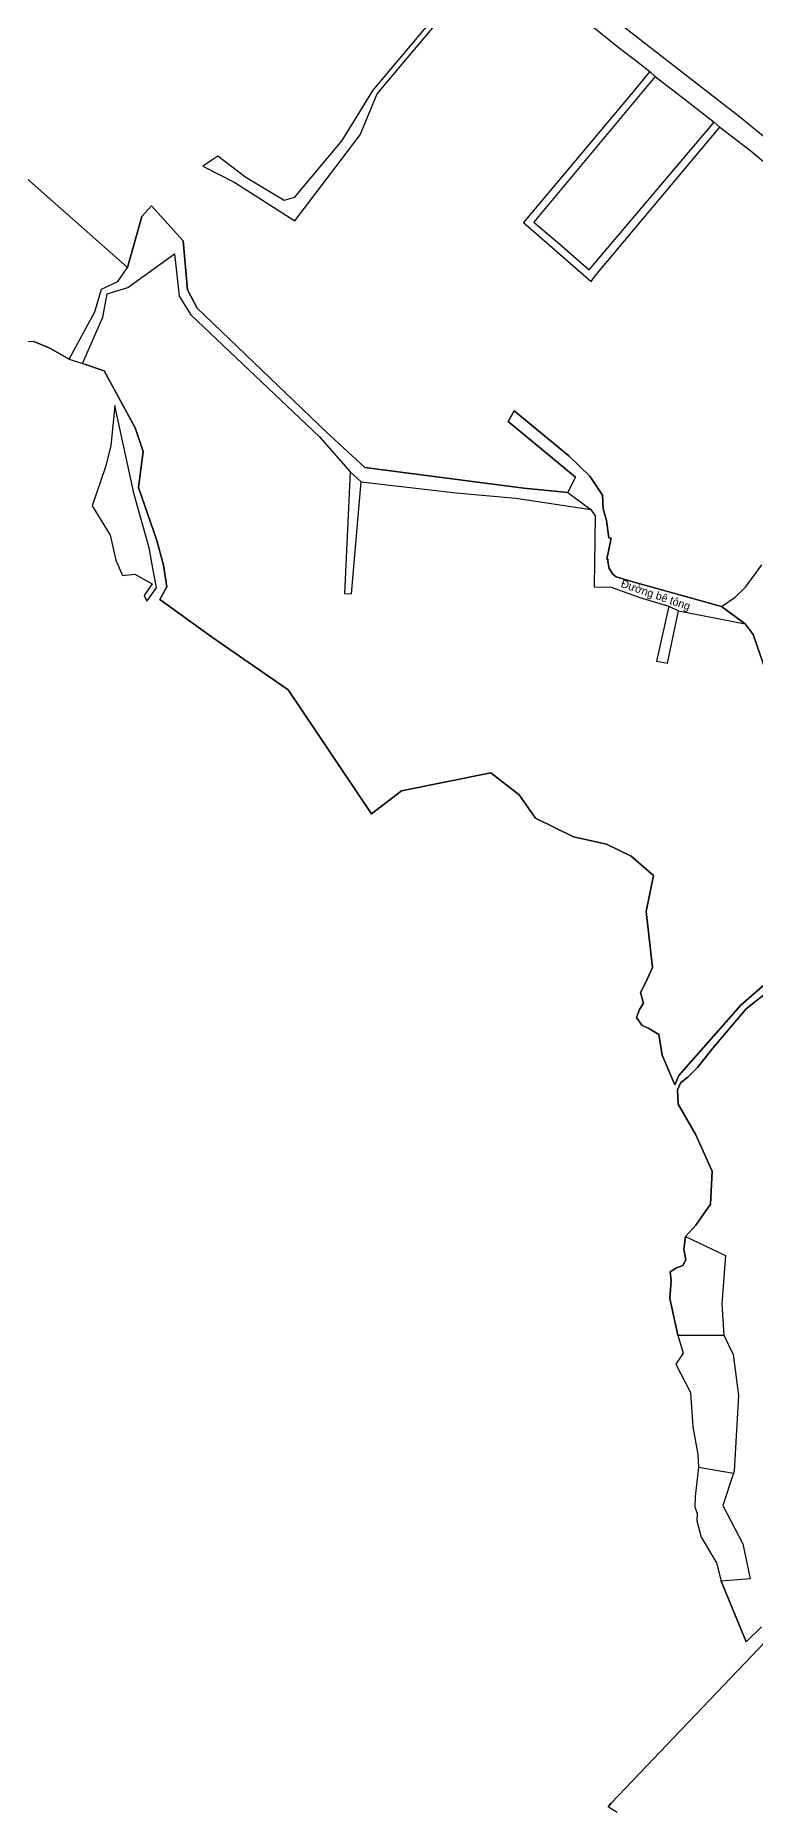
# Model space of a CAD drawing. Extents: x 548434 to 553028, y 1835329 to 1842282.
# Drawn here: x 551632 to 551878, y 1839657 to 1840261 of the extents above; entities that cross this region are included whole.
import ezdxf

# ---------------------------------------------------------------- set-up
doc = ezdxf.new("R2010")
doc.units = 0
for name, color, linetype in [('Level 23', 7, 'Continuous'), ('Level 30', 7, 'Continuous'), ('Level 5', 7, 'Continuous')]:
    doc.layers.add(name, color=color, linetype=linetype)

msp = doc.modelspace()

# ---------------------------------------------------------------- linework, layer by layer
at = {"layer": 'Level 23'}
msp.add_lwpolyline([(551668.86, 1840199.11), (551672.17, 1840202.78), (551682.88, 1840190.76), (551684.44, 1840174.14), (551687.69, 1840167.79), (551731.8, 1840125.61), (551744.91, 1840113.4), (551799.24, 1840106.36), (551814.23, 1840104.95), (551816.85, 1840110.14), (551793.85, 1840129.1), (551795.97, 1840132.75), (551814.58, 1840117.4), (551821.7, 1840110.49), (551826.13, 1840103.95), (551826.32, 1840099.31), (551827.48, 1840095.31), (551828.23, 1840089.46), (551829.06, 1840089.3), (551827.54, 1840082.11), (551828.03, 1840082.02), (551827.9, 1840081.3), (551828.37, 1840078.97), (551829.58, 1840077.02), (551830.73, 1840076.12), (551835.62, 1840074.62), (551866.74, 1840065.99), (551871.34, 1840069.22), (551874.86, 1840072.58), (551880.43, 1840080.18)], dxfattribs=at)
at = {"layer": 'Level 30'}
for p, q in [((551842.19, 1840248.62), (551844, 1840246.94)), ((551864.22, 1840231.32), (551866.18, 1840229.59)), ((551644.05, 1840150.43), (551648.61, 1840148.94)), ((551739.91, 1840111.96), (551743.69, 1840108.59)), ((551814.23, 1840104.95), (551822.12, 1840099.07)), ((551848.76, 1840066.13), (551852, 1840064.51)), ((551852, 1840064.51), (551874.82, 1840060.07)), ((551851.77, 1839817.31), (551867.51, 1839817.24)), ((551858.82, 1839772.24), (551870.85, 1839770.2))]:
    msp.add_line(p, q, dxfattribs=at)
for points in [[(551725.37, 1840347.81), (551873.45, 1840232.8), (551906.1, 1840206), (551957.49, 1840165.72), (551960.2617, 1840163.4435)], [(551788.15, 1840290.46), (551747.67, 1840242.21), (551737.05, 1840225.1), (551720.78, 1840205.55), (551717.36, 1840204.62), (551704.34, 1840212.46), (551694.72, 1840219.73), (551689.69, 1840216.35), (551700.51, 1840210.71), (551721.05, 1840197.59), (551743.31, 1840227.02), (551749.17, 1840240.99), (551789.81, 1840289.3)], [(551788.15, 1840290.46), (551747.67, 1840242.21), (551737.05, 1840225.1), (551720.78, 1840205.55), (551717.36, 1840204.62), (551704.34, 1840212.46), (551694.72, 1840219.73), (551689.69, 1840216.35), (551700.51, 1840210.71), (551721.05, 1840197.59), (551743.31, 1840227.02), (551749.17, 1840240.99), (551789.81, 1840289.3)], [(551789.81, 1840289.3), (551806.27, 1840276.78), (551821.82, 1840264.6), (551831.89, 1840256.55), (551837.47, 1840252.32), (551842.19, 1840248.62)], [(551821.82, 1840264.6), (551831.89, 1840256.55), (551837.47, 1840252.32), (551842.19, 1840248.62), (551835.84, 1840240.88), (551799.09, 1840197.03), (551822.19, 1840176.92), (551823.63, 1840178.97), (551866.18, 1840229.59)], [(551644.05, 1840150.43), (551637.43, 1840154.21), (551631.93, 1840156.42), (551624.84, 1840156.02), (551609.56, 1840163.46), (551605.77, 1840171.4), (551590.43, 1840181.43), (551585.68, 1840200.03), (551573.2, 1840207.31), (551565.75, 1840208.96), (551553.81, 1840194.83), (551566.97, 1840184.42), (551559.42, 1840169.99), (551525.79, 1840193.33), (551525.53, 1840197.49), (551537.16, 1840207.32), (551544.27, 1840216.35), (551578.43, 1840250.27), (551582.7, 1840250.32), (551620.54, 1840220.1), (551663.96, 1840181.68)], [(551842.19, 1840248.62), (551835.84, 1840240.88), (551799.09, 1840197.03), (551822.19, 1840176.92), (551823.63, 1840178.97), (551866.18, 1840229.59)], [(551844, 1840246.94), (551803.61, 1840198.48), (551802.64, 1840197.2), (551811.53, 1840189.64), (551821.52, 1840180.89), (551864.22, 1840231.32)], [(551844, 1840246.94), (551853.91, 1840239.23), (551864.22, 1840231.32)], [(551866.18, 1840229.59), (551876.82, 1840221.45), (551886.72, 1840213.14)], [(551866.18, 1840229.59), (551876.82, 1840221.45), (551886.72, 1840213.14), (551901.95, 1840200.67), (551916.26, 1840189.42), (551930.91, 1840178.42), (551952.17, 1840161.87)], [(551883.13, 1840040.25), (551877.52, 1840056.47), (551874.82, 1840060.07), (551866.74, 1840065.99), (551835.62, 1840074.62), (551830.73, 1840076.12), (551829.58, 1840077.02), (551828.37, 1840078.97), (551827.9, 1840081.3), (551828.03, 1840082.02), (551827.54, 1840082.11), (551829.06, 1840089.3), (551828.23, 1840089.46), (551827.48, 1840095.31), (551826.32, 1840099.31), (551826.13, 1840103.95), (551821.7, 1840110.49), (551814.58, 1840117.4), (551795.97, 1840132.75), (551793.85, 1840129.1), (551816.85, 1840110.14), (551814.23, 1840104.95), (551799.24, 1840106.36), (551744.91, 1840113.4), (551731.8, 1840125.61), (551687.69, 1840167.79), (551684.44, 1840174.14), (551682.88, 1840190.76), (551672.17, 1840202.78), (551668.86, 1840199.11), (551663.96, 1840181.68), (551620.54, 1840220.1)], [(551663.96, 1840181.68), (551668.86, 1840199.11), (551672.17, 1840202.78), (551682.88, 1840190.76), (551684.44, 1840174.14), (551687.69, 1840167.79), (551731.8, 1840125.61), (551744.91, 1840113.4), (551799.24, 1840106.36), (551814.23, 1840104.95)], [(551648.61, 1840148.94), (551655.46, 1840164.72), (551657.03, 1840172.75), (551663.99, 1840174.85), (551680, 1840186.38), (551681.54, 1840171.93), (551685.51, 1840165.5), (551729.49, 1840123.86), (551739.91, 1840111.96)], [(551644.05, 1840150.43), (551652.83, 1840166.53), (551655.1, 1840174.26), (551660.62, 1840176.94), (551663.96, 1840181.68)], [(551631.93, 1840156.42), (551637.43, 1840154.21), (551644.05, 1840150.43), (551648.61, 1840148.94), (551655.99, 1840146.39), (551666.54, 1840126.98), (551669.31, 1840118.85), (551667.7, 1840106.56), (551673.92, 1840088.54), (551676.22, 1840080.06), (551677.38, 1840072.71), (551674.95, 1840068.38), (551692.92, 1840055.41), (551718.77, 1840037.57), (551747.24, 1839995.24), (551757.47, 1840003.04), (551788.01, 1840009.2), (551797.58, 1840001.69), (551803.25, 1839993.72), (551816.2, 1839987.36), (551827.49, 1839984.86), (551835.83, 1839980.73), (551843.45, 1839974.14), (551840.96, 1839961.92), (551843.14, 1839942.77), (551840.82, 1839937.72), (551839.08, 1839934.25), (551840.08, 1839930.56), (551838.75, 1839928.44), (551837.63, 1839925.72), (551839.5, 1839923.1), (551841.88, 1839921.92), (551845.36, 1839919.86), (551846.42, 1839912.88), (551850.72, 1839902.76), (551852.12, 1839905.95), (551873.35, 1839929.87), (551891.05, 1839945.43)], [(551891.05, 1839945.43), (551873.35, 1839929.87), (551852.12, 1839905.95), (551850.72, 1839902.76), (551846.42, 1839912.88), (551845.36, 1839919.86), (551841.88, 1839921.92), (551839.5, 1839923.1), (551837.63, 1839925.72), (551838.75, 1839928.44), (551840.08, 1839930.56), (551839.08, 1839934.25), (551840.82, 1839937.72), (551843.14, 1839942.77), (551840.96, 1839961.92), (551843.45, 1839974.14), (551835.83, 1839980.73), (551827.49, 1839984.86), (551816.2, 1839987.36), (551803.25, 1839993.72), (551797.58, 1840001.69), (551788.01, 1840009.2), (551757.47, 1840003.04), (551747.24, 1839995.24), (551718.77, 1840037.57), (551692.92, 1840055.41), (551674.95, 1840068.38), (551677.38, 1840072.71), (551676.22, 1840080.06), (551673.92, 1840088.54), (551667.7, 1840106.56), (551669.31, 1840118.85), (551666.54, 1840126.98), (551655.99, 1840146.39), (551648.61, 1840148.94)], [(551673.78, 1840072.33), (551672.52, 1840079.04), (551671.27, 1840085.99), (551666.19, 1840104.17), (551659.63, 1840134.58), (551658.23, 1840120.81), (551656.38, 1840113.68), (551651.83, 1840100.33), (551658, 1840090.35), (551659.96, 1840081.8), (551662.22, 1840076.57), (551666.43, 1840077.04), (551672.33, 1840073.71), (551669.67, 1840069.74), (551670.53, 1840067.85), (551673.78, 1840072.33)], [(551814.23, 1840104.95), (551816.85, 1840110.14), (551793.85, 1840129.1), (551795.97, 1840132.75), (551814.58, 1840117.4), (551821.7, 1840110.49), (551826.13, 1840103.95), (551826.32, 1840099.31), (551827.48, 1840095.31), (551828.23, 1840089.46), (551829.06, 1840089.3), (551827.54, 1840082.11), (551828.03, 1840082.02), (551827.9, 1840081.3), (551828.37, 1840078.97), (551829.58, 1840077.02), (551830.73, 1840076.12), (551835.62, 1840074.62), (551866.74, 1840065.99), (551874.82, 1840060.07)], [(551739.91, 1840111.96), (551738, 1840070.45), (551740.36, 1840070.32), (551743.69, 1840108.59)], [(551743.69, 1840108.59), (551776.17, 1840104.74), (551796.5, 1840103.01), (551822.12, 1840099.07)], [(551822.12, 1840099.07), (551823.52, 1840096.94), (551823.22, 1840072.67), (551829.09, 1840072.59), (551839.16, 1840068.98), (551848.76, 1840066.13)], [(551848.76, 1840066.13), (551844.56, 1840047.31), (551848.27, 1840046.66), (551852, 1840064.51)], [(551874.82, 1840060.07), (551877.52, 1840056.47), (551883.13, 1840040.25)], [(551892.17, 1839942.16), (551875.17, 1839928.68), (551863.71, 1839915.22), (551858.54, 1839908.69), (551855.17, 1839905.29), (551852.8, 1839903.52), (551851.73, 1839900.97), (551851.93, 1839896.07), (551857.85, 1839885.85), (551863.56, 1839873.23), (551862.89, 1839862.04), (551857.93, 1839854.81), (551854.44, 1839851), (551853.81, 1839846.58), (551854.55, 1839843.04), (551853.46, 1839841.09), (551851.35, 1839840.31), (551849.21, 1839838.89), (551849.47, 1839835.91), (551849.01, 1839829.84), (551851.77, 1839817.31), (551853.58, 1839811.12), (551851.09, 1839807.43), (551856.09, 1839797.7), (551856.93, 1839785.98), (551858.57, 1839776.56), (551858.82, 1839772.24), (551857.69, 1839762.25), (551857.63, 1839758.55), (551858.39, 1839756.5), (551858.26, 1839753.95), (551859.72, 1839748.32), (551864.97, 1839739.59), (551866.59, 1839733.35), (551875.12, 1839712.59), (551880.36, 1839717.77)], [(551854.44, 1839851), (551857.93, 1839854.81), (551862.89, 1839862.04), (551863.56, 1839873.23), (551857.85, 1839885.85), (551851.93, 1839896.07), (551851.73, 1839900.97), (551852.8, 1839903.52), (551855.17, 1839905.29), (551858.54, 1839908.69), (551863.71, 1839915.22), (551875.17, 1839928.68), (551892.17, 1839942.16)], [(551851.77, 1839817.31), (551849.01, 1839829.84), (551849.47, 1839835.91), (551849.21, 1839838.89), (551851.35, 1839840.31), (551853.46, 1839841.09), (551854.55, 1839843.04), (551853.81, 1839846.58), (551854.44, 1839851)], [(551854.44, 1839851), (551868.11, 1839844.45), (551866.79, 1839828), (551867.51, 1839817.24)], [(551851.77, 1839817.31), (551853.58, 1839811.12), (551851.09, 1839807.43), (551856.09, 1839797.7), (551856.93, 1839785.98), (551858.57, 1839776.56), (551858.82, 1839772.24)], [(551867.51, 1839817.24), (551870.7, 1839810.73), (551872.53, 1839796.68), (551871.05, 1839770.81), (551870.85, 1839770.2)], [(551858.82, 1839772.24), (551857.69, 1839762.25), (551857.63, 1839758.55), (551858.39, 1839756.5), (551858.26, 1839753.95), (551859.72, 1839748.32), (551864.97, 1839739.59), (551866.59, 1839733.35)], [(551870.85, 1839770.2), (551867.2, 1839759.1), (551873.95, 1839746.09), (551876.46, 1839734.09), (551866.59, 1839733.35)], [(551880.36, 1839717.77), (551875.12, 1839712.59), (551866.59, 1839733.35)], [(551941.26, 1839646.85), (551937.3, 1839658.24), (551926.35, 1839680.35), (551922.25, 1839685.97), (551915.84, 1839692.11), (551905.88, 1839698.93), (551885.9, 1839712.83), (551883.3, 1839713.66), (551881.87, 1839712.86), (551829.02, 1839657.53), (551828.05, 1839656.31)], [(551831.07, 1839654.38), (551829.552, 1839655.206), (551828.05, 1839656.31), (551829.02, 1839657.53), (551881.87, 1839712.86), (551883.3, 1839713.66), (551885.9, 1839712.83), (551905.88, 1839698.93), (551915.84, 1839692.11), (551922.25, 1839685.97), (551926.35, 1839680.35), (551937.3, 1839658.24), (551941.26, 1839646.85), (551941.92, 1839644.33), (551942.33, 1839641.13), (551939.88, 1839619.64), (551939.84, 1839619.43), (551939.72, 1839614.88), (551939.59, 1839607.46), (551939.81, 1839602.72), (551939.8, 1839598.09), (551939.59, 1839597.23)]]:
    msp.add_lwpolyline(points, dxfattribs=at)
msp.add_lwpolyline([(551670.53, 1840067.85), (551673.78, 1840072.33), (551672.52, 1840079.04), (551671.27, 1840085.99), (551666.19, 1840104.17), (551659.63, 1840134.58), (551658.23, 1840120.81), (551656.38, 1840113.68), (551651.83, 1840100.33), (551658, 1840090.35), (551659.96, 1840081.8), (551662.22, 1840076.57), (551666.43, 1840077.04), (551672.33, 1840073.71), (551669.67, 1840069.74)], close=True, dxfattribs=at)

# ---------------------------------------------------------------- texts
at = {"layer": 'Level 5'}
msp.add_text('Đường bê tông', height=2.73081, rotation=340.8975, dxfattribs=at).set_placement((551832.106, 1840072.738))

doc.saveas('drawing.dxf')
